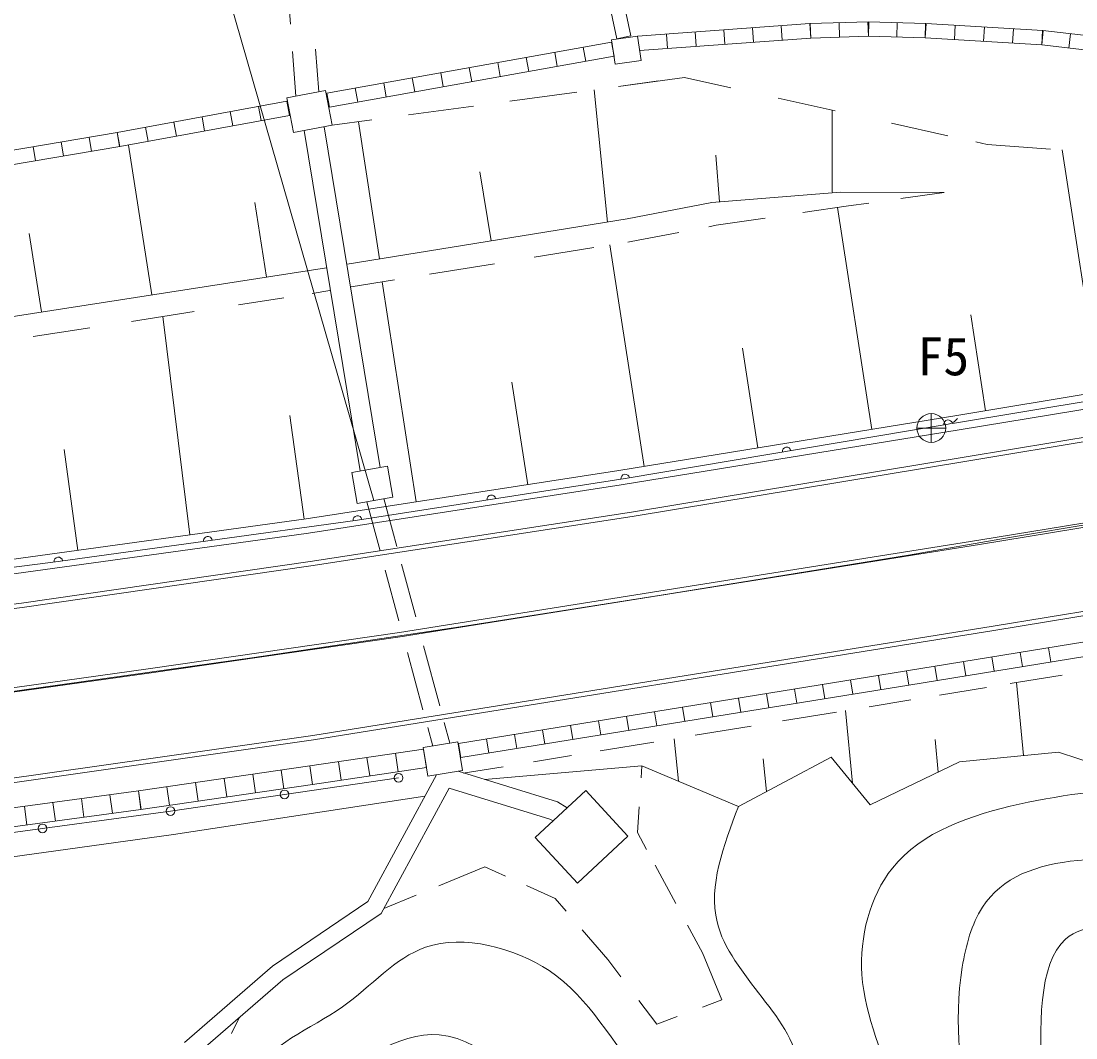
# Model space of a CAD drawing. Units: millimetres, scale not verified. Extents: x 40000 to 680000, y 20000 to 380000.
# Drawn here: x 419336 to 455915, y 276540 to 311792 of the extents above; entities that cross this region are included whole.
import ezdxf
from ezdxf.enums import TextEntityAlignment as Align

# ---------------------------------------------------------------- set-up
doc = ezdxf.new("R2010")
doc.units = ezdxf.units.MM
doc.header["$LTSCALE"] = 1000
for name, color, linetype, lineweight in [('M-BGD', 7, 'Continuous', 13), ('M-BGD-EXST', 3, 'Continuous', 13), ('M-BGD-RSTR', 2, 'Continuous', 13), ('M-TTL-FRAM', 7, 'Continuous', 13), ('M-TTL-TXT', 7, 'Continuous', 13)]:
    doc.layers.add(name, color=color, linetype=linetype, lineweight=lineweight)
doc.styles.add('ＭＳ ゴシック', font='')
doc.styles.get('ＭＳ ゴシック').set_extended_font_data('MS Gothic')

msp = doc.modelspace()

# ---------------------------------------------------------------- linework, layer by layer
at = {"layer": 'M-BGD'}
msp.add_line((419323, 337732), (431570, 295175), dxfattribs=at)
at = {"layer": 'M-BGD-EXST'}
for p, q in [((450900, 298184), (450900, 297184)), ((450900, 298184), (450900, 297184)), ((451400, 297684), (450400, 297684)), ((451400, 297684), (450400, 297684))]:
    msp.add_line(p, q, dxfattribs=at)
msp.add_circle((450900, 297684), 500, dxfattribs=at)
msp.add_circle((450900, 297684), 500, dxfattribs=at)
at = {"layer": 'M-BGD-RSTR'}
for p, q in [((453544, 293882), (465756, 295889)), ((450107, 293281), (453544, 293882)), ((441538, 291886), (450107, 293281)), ((434567, 290793), (441538, 291886)), ((427416, 289723), (434567, 290793)), ((416322, 288173), (427416, 289723))]:
    msp.add_line(p, q, dxfattribs=at)
at = {"layer": 'M-TTL-FRAM'}
for p, q in [((439357, 316530), (440486, 311278)), ((439357, 316530), (440486, 311278)), ((438881, 316365), (439997, 311173)), ((438881, 316365), (439997, 311173)), ((428485, 314143), (428674, 311684)), ((428485, 314143), (428674, 311684)), ((446694, 311706), (440709, 311271)), ((446720, 311206), (446684, 311705)), ((448718, 311769), (446694, 311706)), ((446720, 311206), (446705, 311706)), ((447720, 311237), (447704, 311737)), ((448719, 311268), (448703, 311768)), ((450712, 311713), (448718, 311769)), ((448719, 311268), (448733, 311768)), ((449704, 311241), (449718, 311741)), ((450690, 311213), (450704, 311713)), ((450690, 311213), (450721, 311712)), ((454772, 311463), (450712, 311713)), ((451700, 311151), (451730, 311650)), ((441755, 310846), (441719, 311344)), ((442748, 310918), (442712, 311416)), ((443741, 310990), (443705, 311489)), ((444734, 311062), (444698, 311561)), ((445727, 311134), (445691, 311633)), ((452709, 311089), (452740, 311588)), ((453719, 311027), (453750, 311526)), ((454729, 310964), (454759, 311463)), ((454729, 310964), (454785, 311461)), ((456675, 311248), (454772, 311463)), ((455669, 310858), (455725, 311355)), ((429938, 309299), (439816, 311066)), ((429938, 309299), (439816, 311066)), ((440709, 311274), (439813, 311141)), ((440709, 311274), (439813, 311141)), ((439813, 311141), (439938, 310296)), ((439813, 311141), (439938, 310296)), ((439816, 311066), (439904, 310574)), ((439816, 311066), (439904, 310574)), ((440486, 311278), (439997, 311173)), ((440486, 311278), (439997, 311173)), ((440834, 310428), (440709, 311274)), ((440834, 310428), (440709, 311274)), ((446720, 311206), (440783, 310775)), ((448719, 311268), (446720, 311206)), ((450690, 311213), (448719, 311268)), ((454729, 310964), (450690, 311213)), ((456609, 310752), (454729, 310964)), ((428747, 310736), (428866, 309194)), ((428747, 310736), (428866, 309194)), ((429543, 310823), (429656, 309344)), ((429543, 310823), (429656, 309344)), ((430026, 308807), (439904, 310574)), ((430026, 308807), (439904, 310574)), ((437841, 310712), (437929, 310220)), ((437841, 310712), (437929, 310220)), ((438828, 310889), (438916, 310397)), ((438828, 310889), (438916, 310397)), ((435865, 310359), (435953, 309867)), ((435865, 310359), (435953, 309867)), ((436853, 310536), (436941, 310044)), ((436853, 310536), (436941, 310044)), ((439938, 310296), (440834, 310428)), ((439938, 310296), (440834, 310428)), ((452113, 296684), (535590, 310541)), ((452137, 296536), (535614, 310393)), ((432902, 309829), (432990, 309337)), ((432902, 309829), (432990, 309337)), ((433889, 310006), (433977, 309514)), ((433889, 310006), (433977, 309514)), ((434877, 310182), (434965, 309690)), ((434877, 310182), (434965, 309690)), ((440057, 309528), (442340, 309838)), ((443948, 309482), (442340, 309838)), ((430926, 309476), (431014, 308984)), ((430926, 309476), (431014, 308984)), ((431914, 309653), (432002, 309160)), ((431914, 309653), (432002, 309160)), ((440057, 309528), (441440, 309716)), ((428551, 309134), (429897, 309390)), ((428551, 309134), (429897, 309390)), ((428781, 307926), (428551, 309134)), ((428781, 307926), (428551, 309134)), ((429897, 309390), (430127, 308182)), ((429897, 309390), (430127, 308182)), ((429938, 309299), (430026, 308807)), ((429938, 309299), (430026, 308807)), ((436289, 309017), (438605, 309331)), ((436289, 309017), (438605, 309331)), ((439212, 309414), (439666, 304826)), ((447567, 308681), (445586, 309120)), ((428552, 309015), (422670, 307933)), ((428552, 309015), (422670, 307933)), ((427571, 308835), (427662, 308343)), ((427571, 308835), (427662, 308343)), ((428552, 309015), (428642, 308524)), ((428552, 309015), (428642, 308524)), ((432773, 308541), (435027, 308846)), ((432773, 308541), (435027, 308846)), ((428642, 308524), (422756, 307440)), ((428642, 308524), (422756, 307440)), ((425611, 308474), (425701, 307982)), ((425611, 308474), (425701, 307982)), ((426591, 308655), (426682, 308163)), ((426591, 308655), (426682, 308163)), ((430127, 308182), (431500, 308368)), ((430127, 308182), (431500, 308368)), ((447466, 308704), (447458, 305865)), ((423650, 308113), (423741, 307621)), ((423650, 308113), (423741, 307621)), ((424630, 308294), (424721, 307802)), ((424630, 308294), (424721, 307802)), ((430127, 308182), (428781, 307926)), ((430127, 308182), (428781, 307926)), ((431099, 296195), (429156, 307997)), ((431099, 296195), (429156, 307997)), ((431789, 296317), (429844, 308128)), ((431789, 296317), (429844, 308128)), ((431032, 308305), (431769, 303546)), ((451478, 307816), (449515, 308251)), ((422670, 307933), (418779, 307276)), ((422670, 307933), (418779, 307276)), ((421697, 307769), (421781, 307276)), ((421697, 307769), (421781, 307276)), ((422670, 307933), (422760, 307441)), ((422670, 307933), (422753, 307440)), ((422670, 307933), (422753, 307440)), ((422670, 307933), (422760, 307441)), ((422756, 307440), (418864, 306783)), ((422756, 307440), (418864, 306783)), ((419753, 307441), (419836, 306948)), ((419753, 307441), (419836, 306948)), ((420725, 307605), (420808, 307112)), ((420725, 307605), (420808, 307112)), ((423062, 307496), (423866, 302300)), ((452841, 307515), (452447, 307602)), ((455037, 307356), (452841, 307515)), ((455437, 307327), (456731, 298939)), ((443428, 307141), (443560, 305521)), ((435247, 306566), (435635, 304173)), ((443287, 305499), (447752, 305864)), ((443287, 305499), (447752, 305864)), ((447752, 305864), (451344, 305854)), ((447752, 305864), (451344, 305854)), ((449839, 305641), (451344, 305854)), ((449839, 305641), (451344, 305854)), ((427445, 305501), (427845, 302916)), ((440353, 304938), (443287, 305499)), ((440353, 304938), (443287, 305499)), ((448027, 305384), (448733, 305484)), ((448027, 305384), (448733, 305484)), ((446449, 305153), (448027, 305384)), ((446449, 305153), (448027, 305384)), ((447650, 305329), (448837, 297635)), ((430649, 303365), (440353, 304938)), ((430649, 303365), (440353, 304938)), ((443185, 304664), (443438, 304713)), ((443185, 304664), (443438, 304713)), ((443438, 304713), (445140, 304962)), ((443438, 304713), (445140, 304962)), ((419622, 304433), (420044, 301708)), ((440492, 304150), (442148, 304466)), ((440492, 304150), (442148, 304466)), ((453047, 290815), (536605, 304575)), ((453072, 290667), (536629, 304427)), ((439756, 304030), (440941, 296349)), ((440375, 304131), (440492, 304150)), ((489245, 304135), (451633, 297839)), ((451785, 298114), (488675, 304264)), ((437134, 303605), (439201, 303940)), ((437134, 303605), (439201, 303940)), ((451865, 297621), (488765, 303722)), ((417503, 301315), (429925, 303238)), ((417503, 301315), (429925, 303238)), ((433504, 303017), (435756, 303382)), ((433504, 303017), (435756, 303382)), ((430777, 302575), (432286, 302820)), ((430777, 302575), (432286, 302820)), ((431859, 302750), (433036, 295122)), ((426881, 301957), (428452, 302200)), ((426881, 301957), (428452, 302200)), ((429430, 302352), (430048, 302448)), ((429430, 302352), (430048, 302448)), ((423165, 301382), (425342, 301719)), ((423165, 301382), (425342, 301719)), ((424255, 301551), (425184, 293978)), ((452272, 301607), (452785, 298281)), ((419754, 300854), (421721, 301158)), ((419754, 300854), (421721, 301158)), ((444355, 300454), (444889, 296992)), ((436356, 299271), (436904, 295719)), ((428661, 298118), (429156, 294525)), ((452546, 293792), (479297, 298201)), ((451785, 298114), (440068, 296207)), ((451785, 298114), (440068, 296207)), ((451485, 297815), (440286, 295932)), ((451485, 297815), (440286, 295932)), ((452570, 293644), (479321, 298053)), ((451865, 297621), (440146, 295713)), ((451865, 297621), (440146, 295713)), ((420827, 296944), (421309, 293443)), ((440500, 294768), (452113, 296684)), ((432040, 296361), (430800, 296143)), ((432040, 296361), (430800, 296143)), ((432228, 295291), (432040, 296361)), ((432228, 295291), (432040, 296361)), ((440524, 294620), (452137, 296536)), ((440068, 296207), (429227, 294535)), ((440068, 296207), (429227, 294535)), ((430800, 296143), (430989, 295073)), ((430800, 296143), (430989, 295073)), ((440286, 295932), (431000, 294494)), ((440286, 295932), (431000, 294494)), ((440146, 295713), (429299, 294040)), ((440146, 295713), (429299, 294040)), ((430989, 295073), (432228, 295291)), ((430989, 295073), (432228, 295291)), ((431916, 295236), (432363, 293581)), ((431916, 295236), (432363, 293581)), ((431323, 295131), (431783, 293428)), ((431323, 295131), (431783, 293428)), ((429227, 294535), (418996, 293124)), ((429227, 294535), (418996, 293124)), ((431000, 294494), (420627, 293057)), ((431000, 294494), (420627, 293057)), ((429362, 293054), (440500, 294768)), ((429384, 292906), (440524, 294620)), ((429299, 294040), (419085, 292632)), ((429299, 294040), (419085, 292632)), ((432459, 290591), (452546, 293792)), ((432482, 290442), (452569, 293644)), ((450042, 289264), (475663, 293443)), ((450042, 289264), (475663, 293443)), ((420627, 293057), (406485, 291270)), ((420627, 293057), (406485, 291270)), ((419350, 291611), (429362, 293054)), ((419370, 291462), (429384, 292906)), ((431965, 292753), (432439, 290997)), ((431965, 292753), (432439, 290997)), ((432528, 292969), (433024, 291133)), ((432528, 292969), (433024, 291133)), ((450122, 288770), (475744, 292950)), ((450122, 288770), (475744, 292950)), ((408888, 290349), (419350, 291611)), ((408905, 290199), (419370, 291462)), ((429449, 287023), (453047, 290815)), ((423747, 289338), (432459, 290591)), ((423769, 289190), (432482, 290442)), ((429471, 286874), (453072, 290667)), ((433294, 290131), (433854, 288058)), ((433294, 290131), (433854, 288058)), ((432733, 289907), (433270, 287919)), ((432733, 289907), (433270, 287919)), ((452998, 289746), (453079, 289252)), ((452998, 289746), (453079, 289252)), ((453983, 289907), (454064, 289413)), ((453983, 289907), (454064, 289413)), ((454969, 290067), (455049, 289574)), ((454969, 290067), (455049, 289574)), ((415435, 288171), (423747, 289338)), ((451027, 289424), (451108, 288931)), ((451027, 289424), (451108, 288931)), ((452013, 289585), (452093, 289092)), ((452013, 289585), (452093, 289092)), ((415454, 288022), (423769, 289190)), ((434508, 286750), (450042, 289264)), ((434508, 286750), (450042, 289264)), ((449071, 289107), (449151, 288613)), ((449071, 289107), (449151, 288613)), ((450042, 289264), (450122, 288770)), ((450042, 289264), (450122, 288770)), ((450042, 289264), (450122, 288770)), ((450042, 289264), (450122, 288770)), ((453638, 288824), (455440, 289119)), ((453638, 288824), (455440, 289119)), ((434588, 286256), (450122, 288770)), ((434588, 286256), (450122, 288770)), ((446158, 288635), (446238, 288142)), ((446158, 288635), (446238, 288142)), ((447129, 288792), (447209, 288299)), ((447129, 288792), (447209, 288299)), ((448100, 288949), (448180, 288456)), ((448100, 288949), (448180, 288456)), ((451184, 288422), (452810, 288688)), ((451184, 288422), (452810, 288688)), ((453854, 288859), (454102, 286331)), ((444217, 288321), (444297, 287827)), ((444217, 288321), (444297, 287827)), ((445188, 288478), (445267, 287985)), ((445188, 288478), (445267, 287985)), ((448746, 288022), (450195, 288259)), ((448746, 288022), (450195, 288259)), ((442275, 288007), (442355, 287513)), ((442275, 288007), (442355, 287513)), ((443246, 288164), (443326, 287670)), ((443246, 288164), (443326, 287670)), ((447921, 287886), (448168, 285370)), ((439363, 287535), (439442, 287042)), ((439363, 287535), (439442, 287042)), ((440333, 287692), (440413, 287199)), ((440333, 287692), (440413, 287199)), ((441304, 287850), (441384, 287356)), ((441304, 287850), (441384, 287356)), ((445743, 287529), (447609, 287835)), ((445743, 287529), (447609, 287835)), ((433437, 287299), (433610, 286658)), ((433437, 287299), (433610, 286658)), ((434011, 287474), (434205, 286755)), ((434011, 287474), (434205, 286755)), ((437421, 287221), (437501, 286728)), ((437421, 287221), (437501, 286728)), ((438392, 287378), (438472, 286885)), ((438392, 287378), (438472, 286885)), ((442712, 287032), (444651, 287350)), ((442712, 287032), (444651, 287350)), ((413455, 284749), (429449, 287023)), ((413474, 284600), (429471, 286874)), ((433280, 286603), (434486, 286801)), ((433280, 286603), (434486, 286801)), ((434486, 286801), (434649, 285807)), ((434486, 286801), (434649, 285807)), ((435479, 286907), (435559, 286413)), ((435479, 286907), (435559, 286413)), ((436450, 287064), (436530, 286570)), ((436450, 287064), (436530, 286570)), ((439415, 286492), (441282, 286798)), ((439415, 286492), (441282, 286798)), ((441987, 286913), (442132, 285442)), ((451033, 286886), (451144, 285757)), ((433288, 286556), (429349, 285967)), ((433288, 286556), (429349, 285967)), ((432321, 286412), (432417, 285769)), ((432321, 286412), (432417, 285769)), ((433443, 285609), (433280, 286603)), ((433443, 285609), (433280, 286603)), ((433288, 286556), (433393, 285915)), ((433288, 286556), (433393, 285915)), ((434508, 286750), (434588, 286256)), ((434508, 286750), (434588, 286256)), ((455312, 286450), (451882, 286113)), ((455312, 286450), (451882, 286113)), ((458767, 285317), (455312, 286450)), ((458767, 285317), (455312, 286450)), ((430340, 286115), (430436, 285472)), ((430340, 286115), (430436, 285472)), ((431331, 286263), (431427, 285621)), ((431331, 286263), (431427, 285621)), ((437109, 286113), (438421, 286329)), ((437109, 286113), (438421, 286329)), ((447433, 286269), (444211, 284567)), ((447433, 286269), (444211, 284567)), ((445070, 286216), (445182, 285080)), ((448780, 284619), (447433, 286269)), ((448780, 284619), (447433, 286269)), ((451882, 286113), (448780, 284619)), ((451882, 286113), (448780, 284619)), ((429349, 285967), (423403, 285106)), ((429349, 285967), (423403, 285106)), ((427367, 285680), (427460, 285037)), ((427367, 285680), (427460, 285037)), ((428358, 285824), (428451, 285180)), ((428358, 285824), (428451, 285180)), ((429349, 285967), (429446, 285324)), ((429349, 285967), (429442, 285324)), ((429349, 285967), (429442, 285324)), ((429349, 285967), (429446, 285324)), ((433393, 285915), (429444, 285324)), ((433393, 285915), (429444, 285324)), ((434649, 285807), (433443, 285609)), ((434649, 285807), (433443, 285609)), ((437941, 284727), (434497, 285782)), ((437941, 284727), (434497, 285782)), ((434672, 285714), (436056, 285941)), ((434672, 285714), (436056, 285941)), ((435404, 285504), (440865, 285975)), ((435404, 285504), (440865, 285975)), ((440838, 285560), (440865, 285975)), ((440838, 285560), (440865, 285975)), ((444211, 284567), (440865, 285975)), ((444211, 284567), (440865, 285975)), ((429444, 285324), (423493, 284462)), ((429444, 285324), (423493, 284462)), ((432429, 285559), (424518, 284406)), ((425385, 285393), (425478, 284750)), ((425385, 285393), (425478, 284750)), ((426376, 285536), (426469, 284893)), ((426376, 285536), (426469, 284893)), ((431366, 281269), (433743, 285658)), ((431366, 281269), (433743, 285658)), ((423403, 285106), (417476, 284298)), ((423403, 285106), (417476, 284298)), ((422415, 284971), (422503, 284327)), ((422415, 284971), (422503, 284327)), ((423403, 285106), (423496, 284463)), ((423403, 285106), (423490, 284462)), ((423403, 285106), (423490, 284462)), ((423403, 285106), (423496, 284463)), ((424394, 285249), (424487, 284606)), ((424394, 285249), (424487, 284606)), ((431823, 280854), (434177, 285200)), ((431823, 280854), (434177, 285200)), ((437672, 284129), (434177, 285200)), ((437672, 284129), (434177, 285200)), ((438915, 285112), (437165, 283487)), ((438915, 285112), (437165, 283487)), ((440380, 283535), (438915, 285112)), ((440380, 283535), (438915, 285112)), ((420439, 284702), (420527, 284058)), ((420439, 284702), (420527, 284058)), ((421427, 284837), (421515, 284193)), ((421427, 284837), (421515, 284193)), ((433342, 284918), (424617, 283588)), ((438278, 284521), (437941, 284727)), ((438278, 284521), (437941, 284727)), ((424518, 284406), (415633, 283203)), ((423493, 284462), (417562, 283654)), ((423493, 284462), (417562, 283654)), ((419451, 284567), (419539, 283923)), ((419451, 284567), (419539, 283923)), ((440710, 283657), (440770, 284552)), ((440710, 283657), (440770, 284552)), ((437784, 284061), (437672, 284129)), ((437784, 284061), (437672, 284129)), ((424617, 283588), (415672, 282357)), ((437165, 283487), (438630, 281910)), ((437165, 283487), (438630, 281910)), ((438630, 281910), (440380, 283535)), ((438630, 281910), (440380, 283535)), ((441027, 283072), (440710, 283657)), ((441027, 283072), (440710, 283657)), ((433823, 281815), (435414, 282471)), ((433823, 281815), (435414, 282471)), ((435414, 282471), (436138, 282146)), ((435414, 282471), (436138, 282146)), ((442042, 281200), (441322, 282528)), ((442042, 281200), (441322, 282528)), ((436867, 281818), (437857, 281373)), ((436867, 281818), (437857, 281373)), ((431919, 281031), (433031, 281489)), ((431919, 281031), (433031, 281489)), ((437857, 281373), (438238, 280931)), ((437857, 281373), (438238, 280931)), ((428049, 279027), (431366, 281269)), ((428049, 279027), (431366, 281269)), ((428415, 278550), (431823, 280854)), ((428415, 278550), (431823, 280854)), ((438796, 280283), (439682, 279254)), ((438796, 280283), (439682, 279254)), ((442969, 279488), (442450, 280446)), ((442969, 279488), (442450, 280446)), ((443633, 277862), (442969, 279488)), ((439682, 279254), (440133, 278660)), ((425000, 276385), (428049, 279027)), ((425000, 276385), (428049, 279027)), ((425387, 275927), (428415, 278550)), ((425387, 275927), (428415, 278550)), ((440758, 277838), (441379, 277019)), ((442962, 277611), (443633, 277862)), ((441379, 277019), (442092, 277286)), ((426637, 276695), (426894, 277233)), ((426637, 276695), (426894, 277233))]:
    msp.add_line(p, q, dxfattribs=at)
for centre in [(432429, 285559), (428474, 284983), (424518, 284406), (420076, 283805)]:
    msp.add_circle(centre, 150, dxfattribs=at)
for centre, radius, start, end in [((451485, 297815), 150, 9.5425, 189.5425), ((451485, 297815), 150, 9.5425, 189.5425), ((451402, 298308), 500, 279.5425, 324.5425), ((451402, 298308), 500, 279.5425, 324.5425), ((445885, 296873), 150, 9.5425, 189.5425), ((445885, 296873), 150, 9.5425, 189.5425), ((440286, 295932), 150, 9.5425, 188.8002), ((440286, 295932), 150, 9.5425, 188.8002), ((435643, 295213), 150, 8.8002, 188.8002), ((435643, 295213), 150, 8.8002, 188.8002), ((431000, 294494), 150, 8.8002, 187.8896), ((431000, 294494), 150, 8.8002, 187.8896), ((425814, 293776), 150, 7.8896, 187.8896), ((425814, 293776), 150, 7.8896, 187.8896), ((420627, 293057), 150, 7.8896, 187.2025), ((420627, 293057), 150, 7.8896, 187.2025)]:
    msp.add_arc(centre, radius, start, end, dxfattribs=at)
msp.add_open_spline([(397571, 250240), (397789, 252122), (398006, 254004), (397642, 255974), (397234, 258182), (396094, 260499), (396814, 262349), (397387, 263822), (399138, 264998), (400872, 265466), (403377, 266142), (405847, 265341), (408262, 265485), (410540, 265620), (412769, 266596), (415043, 267092), (415423, 267175), (415804, 267244), (416186, 267308), (416569, 267371), (416953, 267429), (417340, 267468), (417720, 267507), (418103, 267528), (418483, 267543), (419158, 267569), (419828, 267576), (420514, 267560), (422631, 267511), (424896, 267249), (426747, 268240), (427856, 268834), (428816, 269878), (429221, 271069), (429584, 272136), (429502, 273320), (430019, 274340), (430702, 275690), (432435, 276751), (433832, 276648), (435547, 276522), (436757, 274645), (438165, 273314), (439548, 272007), (441121, 271225), (442671, 270398), (443496, 269958), (444314, 269505), (445124, 268940), (446186, 268200), (447235, 267267), (448510, 267360), (449096, 267403), (449731, 267663), (450057, 268110), (450368, 268536), (450398, 269134), (450402, 269713), (450413, 271429), (450196, 272990), (449704, 274517), (449260, 275898), (448591, 277250), (448495, 278737), (448411, 280037), (448763, 281439), (449550, 282425), (450560, 283693), (452285, 284274), (453951, 284642), (455595, 285005), (457181, 285161), (458767, 285317)], degree=3, knots=[0, 0, 0, 0, 1, 1, 1, 2, 2, 2, 3, 3, 3, 4, 4, 4, 5, 5, 5, 6, 6, 6, 7, 7, 7, 8, 8, 8, 9, 9, 9, 10, 10, 10, 11, 11, 11, 12, 12, 12, 13, 13, 13, 14, 14, 14, 15, 15, 15, 16, 16, 16, 17, 17, 17, 18, 18, 18, 19, 19, 19, 20, 20, 20, 21, 21, 21, 22, 22, 22, 23, 23, 23, 24, 24, 24, 24], dxfattribs=at)
at = {"layer": 'M-TTL-TXT'}
for points, knots in [([(452991, 265934), (452759, 268376), (452527, 270817), (452208, 273243), (451958, 275144), (451655, 277035), (451974, 278997), (452095, 279741), (452305, 280496), (452672, 281068), (454024, 283174), (457501, 282797), (460582, 282561), (463165, 282362), (465471, 282261), (467262, 283518), (468323, 284262), (469203, 285481), (470352, 286049), (471669, 286699), (473338, 286494), (474887, 286666), (475704, 286756), (476488, 286952), (477277, 287003), (479028, 287116), (480807, 286517), (482591, 286326), (484485, 286123), (486384, 286381), (488281, 286377), (489753, 286375), (491224, 286215), (492680, 285956), (497472, 285105), (502100, 283189), (506892, 282847), (510134, 282616), (513451, 283105), (516717, 283446), (520572, 283847), (524355, 284042), (528254, 284808), (530110, 285173), (531992, 285667), (533448, 286707), (536368, 288794), (537573, 293077), (540428, 295326), (542038, 296596), (544174, 297217), (546280, 297545), (548236, 297849), (550166, 297899), (552049, 298259), (553996, 298631), (555892, 299333), (557789, 300036)], [0, 0, 0, 0, 1, 1, 1, 2, 2, 2, 3, 3, 3, 4, 4, 4, 5, 5, 5, 6, 6, 6, 7, 7, 7, 8, 8, 8, 9, 9, 9, 10, 10, 10, 11, 11, 11, 12, 12, 12, 13, 13, 13, 14, 14, 14, 15, 15, 15, 16, 16, 16, 17, 17, 17, 18, 18, 18, 19, 19, 19, 19]), ([(455781, 265487), (455364, 268353), (454947, 271219), (454751, 274895), (454645, 276889), (454604, 279122), (455554, 279965), (456836, 281104), (459924, 279712), (462472, 279555), (464711, 279417), (466534, 280235), (468334, 281213), (469906, 282068), (471460, 283045), (473122, 283534), (476027, 284388), (479257, 283749), (482423, 283419), (486351, 283008), (490179, 283072), (493872, 281979), (497092, 281025), (500210, 279192), (503462, 278939), (506291, 278719), (509221, 279694), (512131, 280130), (516600, 280799), (521018, 280195), (525553, 280829), (528874, 281294), (532257, 282422), (534685, 284502), (536915, 286414), (538339, 289129), (540183, 291682), (540993, 292805), (541885, 293897), (543030, 294459), (544263, 295066), (545790, 295058), (547257, 295164), (549705, 295342), (551988, 295837), (554297, 296410), (554683, 296506), (555069, 296604), (555456, 296695), (555843, 296785), (556232, 296869), (556621, 296952), (557766, 297196), (558913, 297438), (560060, 297679)], [0, 0, 0, 0, 1, 1, 1, 2, 2, 2, 3, 3, 3, 4, 4, 4, 5, 5, 5, 6, 6, 6, 7, 7, 7, 8, 8, 8, 9, 9, 9, 10, 10, 10, 11, 11, 11, 12, 12, 12, 13, 13, 13, 14, 14, 14, 15, 15, 15, 16, 16, 16, 17, 17, 17, 18, 18, 18, 18]), ([(395202, 251862), (394756, 254572), (394309, 257281), (394425, 260247), (394493, 261979), (394752, 263799), (395748, 264984), (396681, 266094), (398259, 266647), (399700, 267348), (400641, 267805), (401522, 268325), (402465, 268528), (404119, 268885), (405962, 268271), (407730, 268258), (409487, 268245), (411171, 268828), (412865, 269304), (414734, 269829), (416616, 270225), (418526, 270481), (419486, 270609), (420453, 270702), (421422, 270722), (421584, 270726), (421746, 270727), (421908, 270723), (422070, 270718), (422232, 270707), (422394, 270710), (422553, 270712), (422712, 270728), (422870, 270738), (423384, 270771), (423884, 270745), (424423, 270792), (425209, 270860), (426077, 271083), (426536, 271607), (427288, 272466), (426937, 274135), (427422, 275213), (427929, 276342), (429353, 276825), (430480, 277615), (431509, 278336), (432290, 279313), (433365, 279682), (434685, 280134), (436446, 279668), (437645, 278872), (439104, 277902), (439730, 276442), (441129, 274875), (442389, 273463), (444277, 271963), (445392, 272719), (446019, 273145), (446403, 274284), (446348, 275231), (446288, 276291), (445679, 277110), (445036, 277939), (444383, 278781), (443695, 279634), (443470, 280566), (443171, 281806), (443691, 283187), (444211, 284567)], [0, 0, 0, 0, 1, 1, 1, 2, 2, 2, 3, 3, 3, 4, 4, 4, 5, 5, 5, 6, 6, 6, 7, 7, 7, 8, 8, 8, 9, 9, 9, 10, 10, 10, 11, 11, 11, 12, 12, 12, 13, 13, 13, 14, 14, 14, 15, 15, 15, 16, 16, 16, 17, 17, 17, 18, 18, 18, 19, 19, 19, 20, 20, 20, 21, 21, 21, 22, 22, 22, 23, 23, 23, 23])]:
    msp.add_open_spline(points, degree=3, knots=knots, dxfattribs=at)

# ---------------------------------------------------------------- texts
at = {"layer": 'M-BGD-EXST', "style": 'ＭＳ ゴシック'}
msp.add_text('F5', height=1320, dxfattribs=at).set_placement((450420, 299116), align=Align.BOTTOM_LEFT)

doc.saveas('drawing.dxf')
